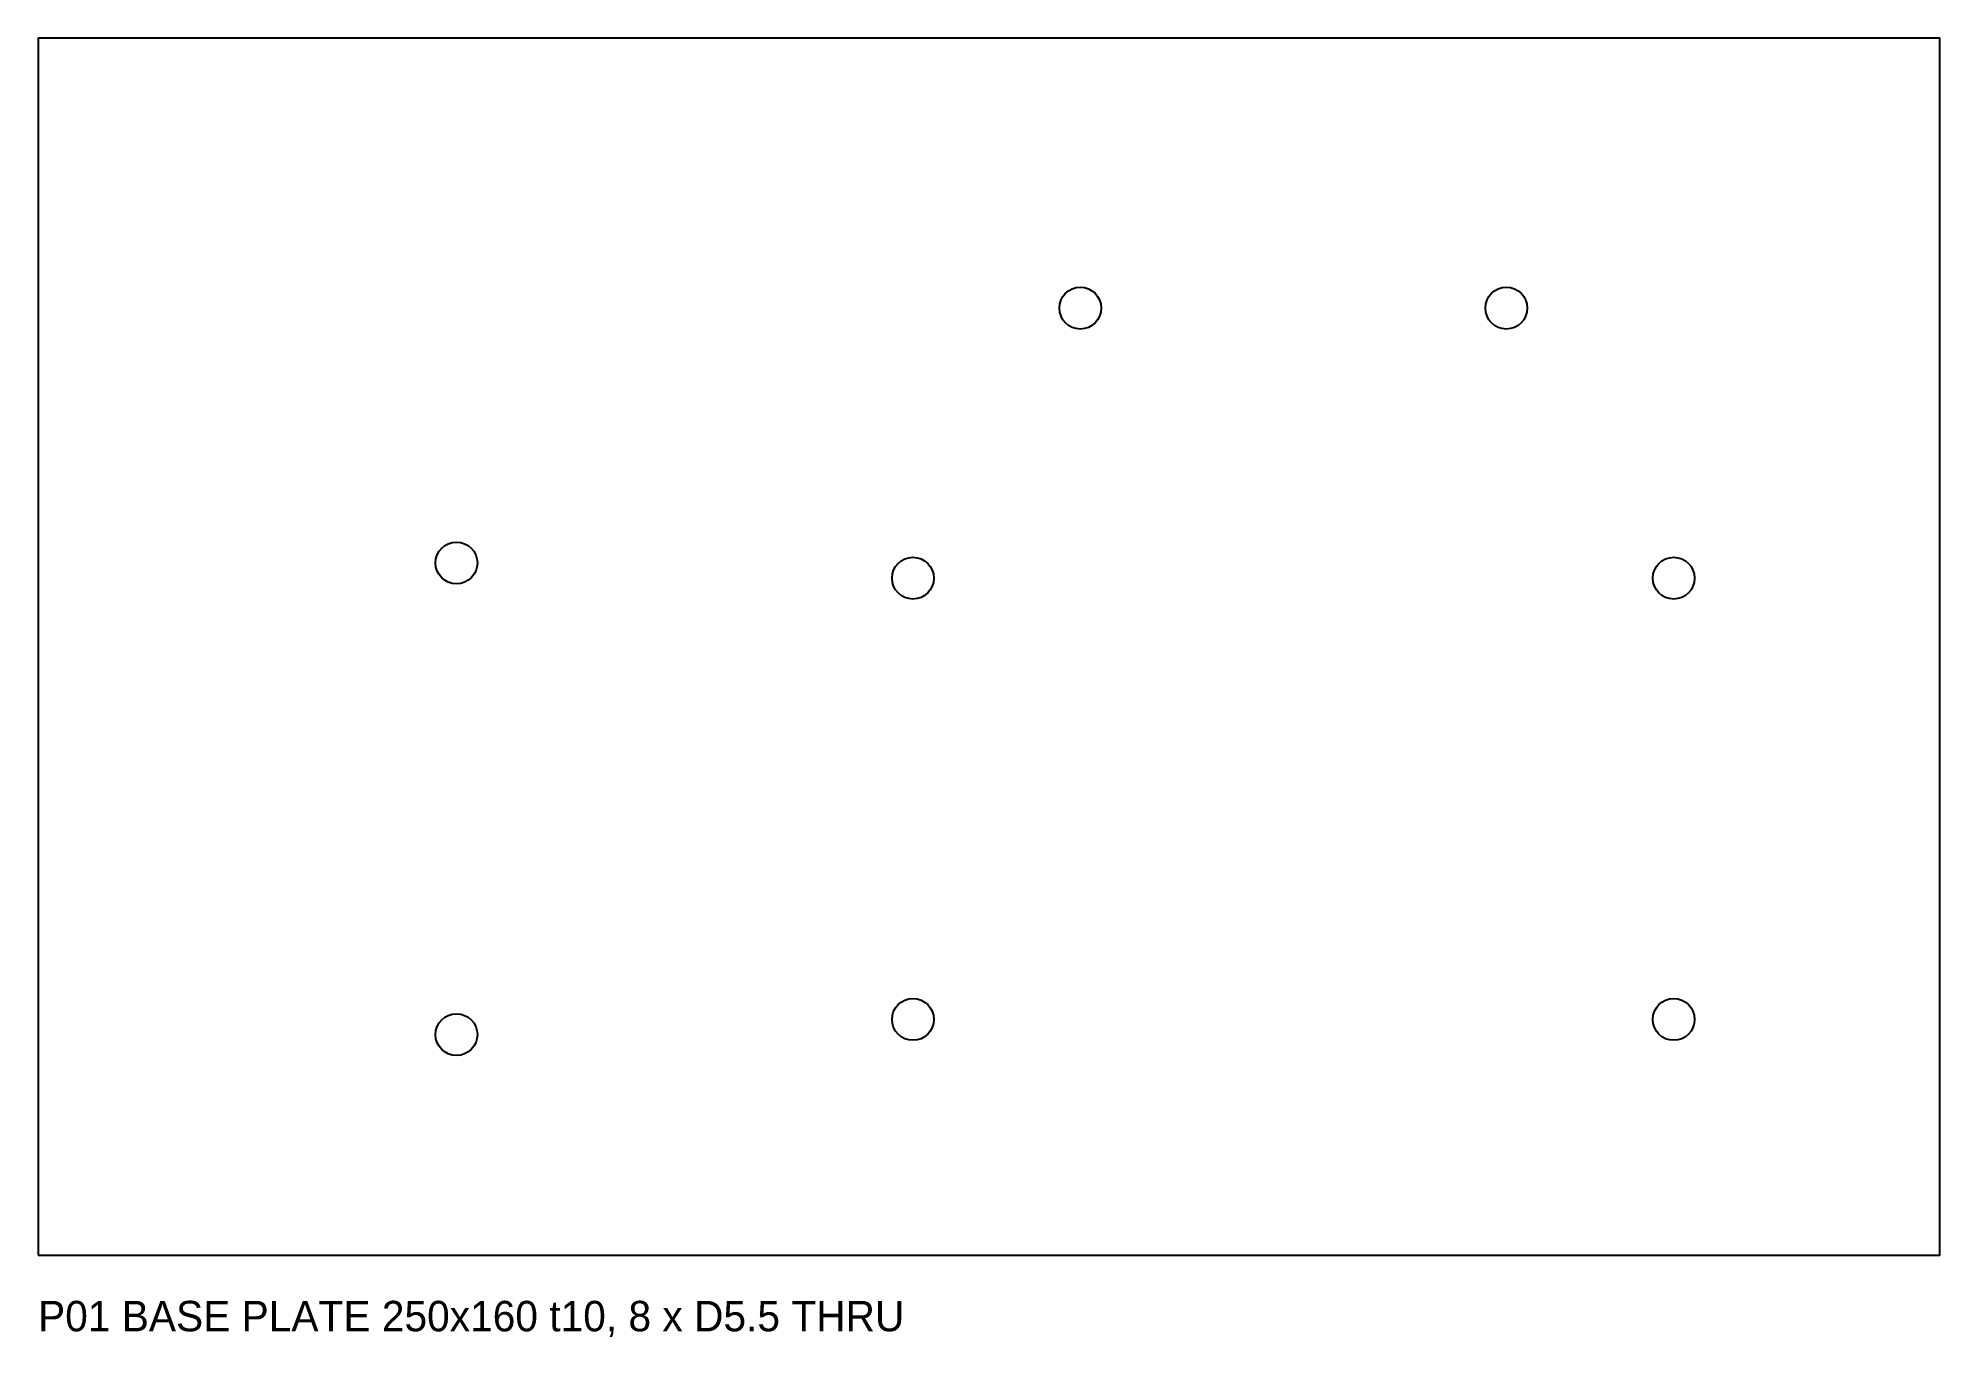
# Model space of a CAD drawing. Header units: millimetres. Extents: x 0 to 250, y -11 to 160.
import ezdxf

# ---------------------------------------------------------------- set-up
doc = ezdxf.new("R2010")
doc.units = ezdxf.units.MM
doc.layers.add('CUT', color=1, linetype='Continuous')
doc.layers.add('NOTE', color=5, linetype='Continuous')

msp = doc.modelspace()

# ---------------------------------------------------------------- linework, layer by layer
at = {"layer": 'CUT'}
msp.add_lwpolyline([(0, 0), (250, 0), (250, 160), (0, 160)], close=True, dxfattribs=at)
for centre in [(137, 124.5), (193, 124.5), (55, 91), (115, 89), (215, 89), (115, 31), (215, 31), (55, 29)]:
    msp.add_circle(centre, 2.75, dxfattribs=at)

# ---------------------------------------------------------------- texts
at = {"layer": 'NOTE'}
msp.add_text('P01 BASE PLATE 250x160 t10, 8 x D5.5 THRU', height=4, dxfattribs=at).set_placement((0, -10))

doc.saveas('drawing.dxf')
